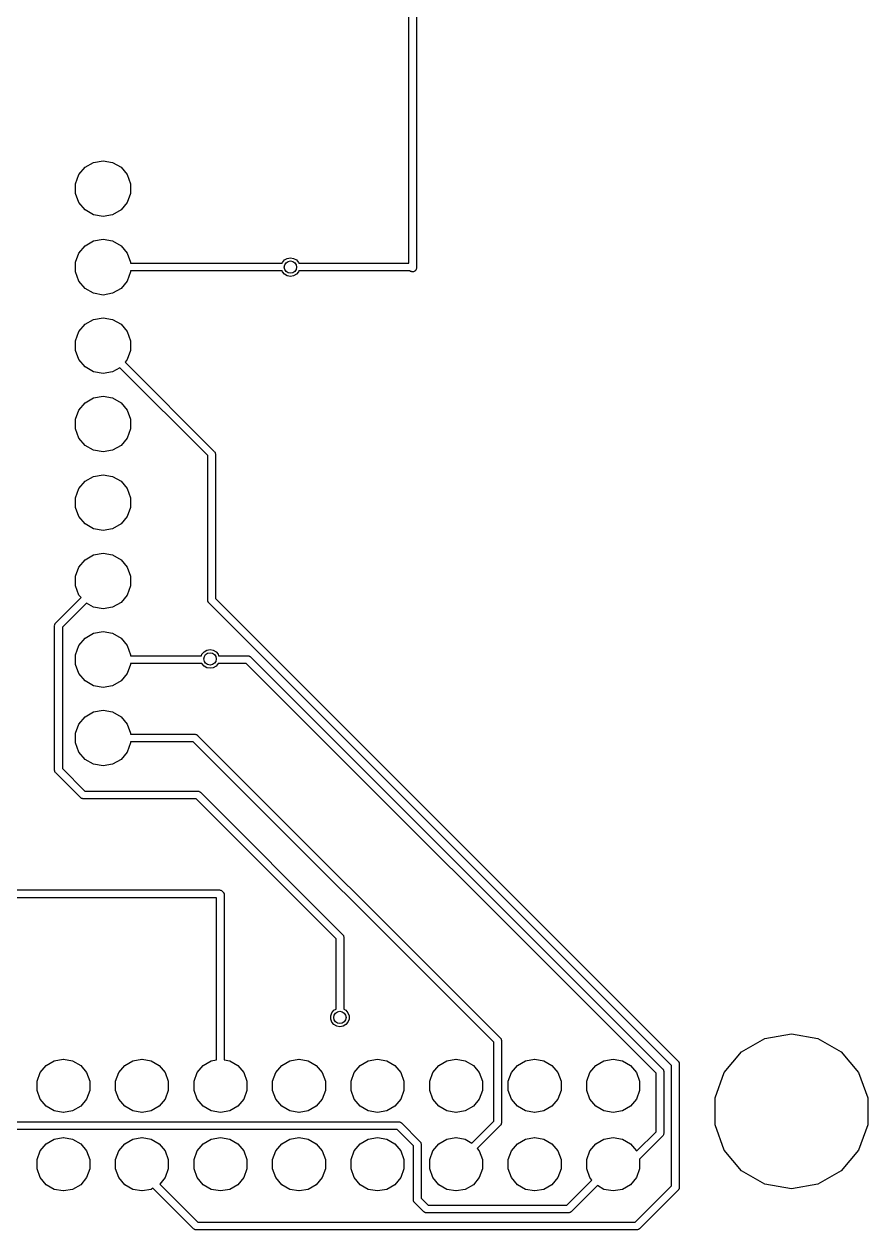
# Model space of a CAD drawing. Extents: x 100.5 to 163.2, y -130.7 to -67.2.
# Drawn here: x 135.88 to 163.16, y -128.94 to -89.93 of the extents above; entities that cross this region are included whole.
import ezdxf

# ---------------------------------------------------------------- set-up
doc = ezdxf.new("R2010")
doc.units = 0
doc.header["$MEASUREMENT"] = 0
doc.layers.add('BLACK', color=7, linetype='CONTINUOUS')

msp = doc.modelspace()

# ---------------------------------------------------------------- linework, layer by layer
at = {"layer": 'Black'}
for p, q in [((148.315, -97.665), (148.315, -88.695)), ((148.565, -88.6218), (148.565, -97.82)), ((137.849, -94.5579), (138.121, -94.401)), ((138.121, -94.401), (138.43, -94.3466)), ((138.43, -94.3466), (138.739, -94.401)), ((138.739, -94.401), (139.011, -94.5579)), ((137.54, -95.0931), (137.648, -94.7983)), ((137.648, -94.7983), (137.849, -94.5579)), ((139.011, -94.5579), (139.212, -94.7983)), ((139.212, -94.7983), (139.32, -95.0931)), ((137.54, -95.4069), (137.54, -95.0931)), ((139.32, -95.0931), (139.32, -95.4069)), ((137.648, -95.7017), (137.54, -95.4069)), ((139.32, -95.4069), (139.212, -95.7017)), ((137.849, -95.9421), (137.648, -95.7017)), ((138.121, -96.099), (137.849, -95.9421)), ((139.011, -95.9421), (138.739, -96.099)), ((139.212, -95.7017), (139.011, -95.9421)), ((138.43, -96.1534), (138.121, -96.099)), ((138.739, -96.099), (138.43, -96.1534)), ((137.648, -97.3383), (137.849, -97.0979)), ((137.849, -97.0979), (138.121, -96.941)), ((138.121, -96.941), (138.43, -96.8866)), ((138.43, -96.8866), (138.739, -96.941)), ((138.739, -96.941), (139.011, -97.0979)), ((139.011, -97.0979), (139.212, -97.3383)), ((137.54, -97.6331), (137.648, -97.3383)), ((139.212, -97.3383), (139.32, -97.6331)), ((144.296, -97.5593), (144.387, -97.507)), ((144.387, -97.507), (144.49, -97.4889)), ((144.49, -97.4889), (144.593, -97.507)), ((144.593, -97.507), (144.684, -97.5593)), ((137.54, -97.9469), (137.54, -97.6331)), ((139.32, -97.6331), (139.32, -97.665)), ((139.32, -97.665), (144.22, -97.665)), ((144.22, -97.915), (139.32, -97.915)), ((139.32, -97.915), (139.32, -97.9469)), ((144.22, -97.665), (144.229, -97.6394)), ((144.229, -97.9406), (144.22, -97.915)), ((144.229, -97.6394), (144.296, -97.5593)), ((144.684, -97.5593), (144.751, -97.6394)), ((144.751, -97.6394), (144.76, -97.665)), ((144.76, -97.915), (144.751, -97.9406)), ((144.76, -97.665), (148.315, -97.665)), ((148.361, -97.915), (144.76, -97.915)), ((148.365, -97.9178), (148.361, -97.915)), ((148.377, -97.9283), (148.365, -97.9178)), ((148.383, -97.9301), (148.377, -97.9283)), ((148.387, -97.9333), (148.383, -97.9301)), ((148.403, -97.9375), (148.387, -97.9333)), ((148.487, -97.9338), (148.472, -97.9407)), ((148.502, -97.9283), (148.487, -97.9338)), ((148.507, -97.9247), (148.502, -97.9283)), ((148.512, -97.9224), (148.507, -97.9247)), ((148.523, -97.9108), (148.512, -97.9224)), ((148.536, -97.9003), (148.523, -97.9108)), ((148.539, -97.8956), (148.536, -97.9003)), ((148.542, -97.8917), (148.539, -97.8956)), ((148.549, -97.8769), (148.542, -97.8917)), ((148.557, -97.8628), (148.549, -97.8769)), ((148.558, -97.8573), (148.557, -97.8628)), ((148.561, -97.8524), (148.558, -97.8573)), ((148.562, -97.8361), (148.561, -97.8524)), ((148.565, -97.82), (148.562, -97.8361)), ((137.648, -98.2417), (137.54, -97.9469)), ((137.849, -98.4821), (137.648, -98.2417)), ((139.212, -98.2417), (139.011, -98.4821)), ((139.32, -97.9469), (139.212, -98.2417)), ((144.296, -98.0207), (144.229, -97.9406)), ((144.387, -98.073), (144.296, -98.0207)), ((144.49, -98.0911), (144.387, -98.073)), ((144.593, -98.073), (144.49, -98.0911)), ((144.684, -98.0207), (144.593, -98.073)), ((144.751, -97.9406), (144.684, -98.0207)), ((148.418, -97.9431), (148.403, -97.9375)), ((148.424, -97.9431), (148.418, -97.9431)), ((148.429, -97.9445), (148.424, -97.9431)), ((148.445, -97.9431), (148.429, -97.9445)), ((148.462, -97.9431), (148.445, -97.9431)), ((148.467, -97.9412), (148.462, -97.9431)), ((148.472, -97.9407), (148.467, -97.9412)), ((138.121, -98.639), (137.849, -98.4821)), ((138.43, -98.6934), (138.121, -98.639)), ((138.739, -98.639), (138.43, -98.6934)), ((139.011, -98.4821), (138.739, -98.639)), ((137.849, -99.6379), (138.121, -99.481)), ((138.121, -99.481), (138.43, -99.4266)), ((138.43, -99.4266), (138.739, -99.481)), ((138.739, -99.481), (139.011, -99.6379)), ((137.54, -100.173), (137.648, -99.8783)), ((137.648, -99.8783), (137.849, -99.6379)), ((139.011, -99.6379), (139.212, -99.8783)), ((139.212, -99.8783), (139.32, -100.173)), ((137.54, -100.487), (137.54, -100.173)), ((139.32, -100.173), (139.32, -100.487)), ((137.648, -100.782), (137.54, -100.487)), ((139.32, -100.487), (139.212, -100.782)), ((137.849, -101.022), (137.648, -100.782)), ((138.121, -101.179), (137.849, -101.022)), ((138.969, -101.046), (138.739, -101.179)), ((141.815, -103.892), (138.969, -101.046)), ((139.212, -100.782), (139.142, -100.865)), ((139.142, -100.865), (142.028, -103.752)), ((138.43, -101.233), (138.121, -101.179)), ((138.739, -101.179), (138.43, -101.233)), ((137.648, -102.418), (137.849, -102.178)), ((137.849, -102.178), (138.121, -102.021)), ((138.121, -102.021), (138.43, -101.967)), ((138.43, -101.967), (138.739, -102.021)), ((138.739, -102.021), (139.011, -102.178)), ((139.011, -102.178), (139.212, -102.418)), ((137.54, -102.713), (137.648, -102.418)), ((139.212, -102.418), (139.32, -102.713)), ((137.54, -103.027), (137.54, -102.713)), ((139.32, -102.713), (139.32, -103.027)), ((137.648, -103.322), (137.54, -103.027)), ((137.849, -103.562), (137.648, -103.322)), ((139.212, -103.322), (139.011, -103.562)), ((139.32, -103.027), (139.212, -103.322)), ((138.121, -103.719), (137.849, -103.562)), ((138.43, -103.773), (138.121, -103.719)), ((138.739, -103.719), (138.43, -103.773)), ((139.011, -103.562), (138.739, -103.719)), ((142.028, -103.752), (142.032, -103.756)), ((142.032, -103.756), (142.036, -103.76)), ((142.036, -103.76), (142.044, -103.774)), ((142.044, -103.774), (142.053, -103.787)), ((141.815, -108.57), (141.815, -103.892)), ((142.053, -103.787), (142.055, -103.792)), ((142.055, -103.792), (142.057, -103.797)), ((142.057, -103.797), (142.06, -103.813)), ((142.06, -103.813), (142.065, -103.829)), ((142.065, -103.829), (142.064, -103.835)), ((142.064, -103.835), (142.065, -103.84)), ((142.065, -103.84), (142.065, -108.518)), ((137.849, -104.718), (138.121, -104.561)), ((138.121, -104.561), (138.43, -104.507)), ((138.43, -104.507), (138.739, -104.561)), ((138.739, -104.561), (139.011, -104.718)), ((137.648, -104.958), (137.849, -104.718)), ((139.011, -104.718), (139.212, -104.958)), ((137.54, -105.253), (137.648, -104.958)), ((137.54, -105.567), (137.54, -105.253)), ((139.212, -104.958), (139.32, -105.253)), ((139.32, -105.253), (139.32, -105.567)), ((137.648, -105.862), (137.54, -105.567)), ((139.32, -105.567), (139.212, -105.862)), ((137.849, -106.102), (137.648, -105.862)), ((138.121, -106.259), (137.849, -106.102)), ((139.011, -106.102), (138.739, -106.259)), ((139.212, -105.862), (139.011, -106.102)), ((138.43, -106.313), (138.121, -106.259)), ((138.739, -106.259), (138.43, -106.313)), ((137.648, -107.498), (137.849, -107.258)), ((137.849, -107.258), (138.121, -107.101)), ((138.121, -107.101), (138.43, -107.047)), ((138.43, -107.047), (138.739, -107.101)), ((138.739, -107.101), (139.011, -107.258)), ((139.011, -107.258), (139.212, -107.498)), ((137.54, -107.793), (137.648, -107.498)), ((139.212, -107.498), (139.32, -107.793)), ((137.54, -108.107), (137.54, -107.793)), ((139.32, -107.793), (139.32, -108.107)), ((137.648, -108.402), (137.54, -108.107)), ((137.718, -108.485), (137.648, -108.402)), ((139.212, -108.402), (139.011, -108.642)), ((139.32, -108.107), (139.212, -108.402)), ((136.902, -109.302), (137.718, -108.485)), ((137.891, -108.666), (137.115, -109.442)), ((138.121, -108.799), (137.891, -108.666)), ((138.43, -108.853), (138.121, -108.799)), ((138.739, -108.799), (138.43, -108.853)), ((139.011, -108.642), (138.739, -108.799)), ((141.816, -108.575), (141.815, -108.57)), ((141.815, -108.581), (141.816, -108.575)), ((141.82, -108.597), (141.815, -108.581)), ((141.823, -108.613), (141.82, -108.597)), ((141.825, -108.618), (141.823, -108.613)), ((141.827, -108.623), (141.825, -108.618)), ((141.836, -108.636), (141.827, -108.623)), ((141.844, -108.65), (141.836, -108.636)), ((141.848, -108.654), (141.844, -108.65)), ((141.852, -108.658), (141.848, -108.654)), ((156.815, -123.622), (141.852, -108.658)), ((142.065, -108.518), (157.028, -123.482)), ((136.865, -109.379), (136.87, -109.363)), ((136.866, -109.385), (136.865, -109.379)), ((136.865, -109.39), (136.866, -109.385)), ((136.865, -114.07), (136.865, -109.39)), ((136.87, -109.363), (136.873, -109.347)), ((136.873, -109.347), (136.875, -109.342)), ((136.875, -109.342), (136.877, -109.337)), ((136.877, -109.337), (136.886, -109.324)), ((136.886, -109.324), (136.894, -109.31)), ((136.894, -109.31), (136.898, -109.306)), ((136.898, -109.306), (136.902, -109.302)), ((137.115, -109.442), (137.115, -114.018)), ((138.121, -109.641), (138.43, -109.587)), ((138.43, -109.587), (138.739, -109.641)), ((137.648, -110.038), (137.849, -109.798)), ((137.849, -109.798), (138.121, -109.641)), ((138.739, -109.641), (139.011, -109.798)), ((139.011, -109.798), (139.212, -110.038)), ((137.54, -110.333), (137.648, -110.038)), ((137.54, -110.647), (137.54, -110.333)), ((139.212, -110.038), (139.32, -110.333)), ((139.32, -110.333), (139.32, -110.365)), ((139.32, -110.365), (141.613, -110.365)), ((141.613, -110.365), (141.629, -110.319)), ((141.629, -110.319), (141.696, -110.239)), ((141.696, -110.239), (141.787, -110.187)), ((141.787, -110.187), (141.89, -110.169)), ((141.89, -110.169), (141.993, -110.187)), ((141.993, -110.187), (142.084, -110.239)), ((142.084, -110.239), (142.151, -110.319)), ((142.151, -110.319), (142.167, -110.365)), ((142.167, -110.365), (143.11, -110.365)), ((143.11, -110.365), (143.115, -110.366)), ((143.115, -110.366), (143.121, -110.365)), ((143.121, -110.365), (143.137, -110.37)), ((143.137, -110.37), (143.153, -110.373)), ((143.153, -110.373), (143.158, -110.375)), ((143.158, -110.375), (143.163, -110.377)), ((143.163, -110.377), (143.176, -110.386)), ((143.176, -110.386), (143.19, -110.394)), ((143.19, -110.394), (143.194, -110.398)), ((143.194, -110.398), (143.198, -110.402)), ((143.198, -110.402), (156.528, -123.732)), ((137.648, -110.942), (137.54, -110.647)), ((139.32, -110.647), (139.212, -110.942)), ((141.627, -110.615), (139.32, -110.615)), ((139.32, -110.615), (139.32, -110.647)), ((141.629, -110.621), (141.627, -110.615)), ((141.696, -110.701), (141.629, -110.621)), ((141.787, -110.753), (141.696, -110.701)), ((141.89, -110.771), (141.787, -110.753)), ((141.993, -110.753), (141.89, -110.771)), ((142.084, -110.701), (141.993, -110.753)), ((142.151, -110.621), (142.084, -110.701)), ((142.153, -110.615), (142.151, -110.621)), ((143.058, -110.615), (142.153, -110.615)), ((156.315, -123.872), (143.058, -110.615)), ((137.849, -111.182), (137.648, -110.942)), ((138.121, -111.339), (137.849, -111.182)), ((139.011, -111.182), (138.739, -111.339)), ((139.212, -110.942), (139.011, -111.182)), ((138.43, -111.393), (138.121, -111.339)), ((138.739, -111.339), (138.43, -111.393)), ((137.648, -112.578), (137.849, -112.338)), ((137.849, -112.338), (138.121, -112.181)), ((138.121, -112.181), (138.43, -112.127)), ((138.43, -112.127), (138.739, -112.181)), ((138.739, -112.181), (139.011, -112.338)), ((139.011, -112.338), (139.212, -112.578)), ((137.54, -112.873), (137.648, -112.578)), ((139.212, -112.578), (139.32, -112.873)), ((137.54, -113.187), (137.54, -112.873)), ((139.32, -112.873), (139.32, -112.905)), ((139.32, -112.905), (141.4, -112.905)), ((141.4, -112.905), (141.405, -112.906)), ((141.405, -112.906), (141.411, -112.905)), ((141.411, -112.905), (141.427, -112.91)), ((141.427, -112.91), (141.443, -112.913)), ((141.443, -112.913), (141.448, -112.915)), ((141.448, -112.915), (141.453, -112.917)), ((141.453, -112.917), (141.466, -112.926)), ((141.466, -112.926), (141.48, -112.934)), ((141.48, -112.934), (141.484, -112.938)), ((141.484, -112.938), (141.488, -112.942)), ((141.488, -112.942), (151.278, -122.732)), ((137.648, -113.482), (137.54, -113.187)), ((137.849, -113.722), (137.648, -113.482)), ((139.212, -113.482), (139.011, -113.722)), ((139.32, -113.187), (139.212, -113.482)), ((141.348, -113.155), (139.32, -113.155)), ((139.32, -113.155), (139.32, -113.187)), ((151.065, -122.872), (141.348, -113.155)), ((138.121, -113.879), (137.849, -113.722)), ((138.43, -113.933), (138.121, -113.879)), ((138.739, -113.879), (138.43, -113.933)), ((139.011, -113.722), (138.739, -113.879)), ((136.866, -114.075), (136.865, -114.07)), ((136.865, -114.081), (136.866, -114.075)), ((136.87, -114.097), (136.865, -114.081)), ((136.873, -114.113), (136.87, -114.097)), ((136.875, -114.118), (136.873, -114.113)), ((136.877, -114.123), (136.875, -114.118)), ((136.886, -114.136), (136.877, -114.123)), ((136.894, -114.15), (136.886, -114.136)), ((136.898, -114.154), (136.894, -114.15)), ((136.902, -114.158), (136.898, -114.154)), ((137.702, -114.958), (136.902, -114.158)), ((137.115, -114.018), (137.842, -114.745)), ((137.706, -114.962), (137.702, -114.958)), ((137.71, -114.966), (137.706, -114.962)), ((137.724, -114.974), (137.71, -114.966)), ((137.737, -114.983), (137.724, -114.974)), ((137.742, -114.985), (137.737, -114.983)), ((137.747, -114.987), (137.742, -114.985)), ((137.763, -114.99), (137.747, -114.987)), ((137.779, -114.995), (137.763, -114.99)), ((137.785, -114.994), (137.779, -114.995)), ((137.79, -114.995), (137.785, -114.994)), ((141.438, -114.995), (137.79, -114.995)), ((137.842, -114.745), (141.49, -114.745)), ((145.965, -119.522), (141.438, -114.995)), ((141.49, -114.745), (141.495, -114.746)), ((141.495, -114.746), (141.501, -114.745)), ((141.501, -114.745), (141.517, -114.75)), ((141.517, -114.75), (141.533, -114.753)), ((141.533, -114.753), (141.538, -114.755)), ((141.538, -114.755), (141.543, -114.757)), ((141.543, -114.757), (141.556, -114.766)), ((141.556, -114.766), (141.57, -114.774)), ((141.57, -114.774), (141.574, -114.778)), ((141.574, -114.778), (141.578, -114.782)), ((141.578, -114.782), (146.178, -119.382)), ((142.102, -118.195), (134.69, -118.195)), ((134.742, -117.945), (142.19, -117.945)), ((142.102, -123.44), (142.102, -118.195)), ((142.19, -117.945), (142.195, -117.946)), ((142.195, -117.946), (142.201, -117.945)), ((142.201, -117.945), (142.217, -117.95)), ((142.217, -117.95), (142.233, -117.953)), ((142.233, -117.953), (142.238, -117.955)), ((142.238, -117.955), (142.243, -117.957)), ((142.243, -117.957), (142.256, -117.966)), ((142.256, -117.966), (142.27, -117.974)), ((142.27, -117.974), (142.274, -117.978)), ((142.274, -117.978), (142.278, -117.982)), ((142.278, -117.982), (142.316, -118.019)), ((142.316, -118.019), (142.319, -118.023)), ((142.319, -118.023), (142.323, -118.027)), ((142.323, -118.027), (142.331, -118.041)), ((142.331, -118.041), (142.341, -118.054)), ((142.341, -118.054), (142.342, -118.06)), ((142.342, -118.06), (142.345, -118.065)), ((142.345, -118.065), (142.348, -118.081)), ((142.348, -118.081), (142.352, -118.096)), ((142.352, -118.096), (142.351, -118.102)), ((142.351, -118.102), (142.352, -118.107)), ((142.352, -118.107), (142.352, -123.44)), ((146.178, -119.382), (146.182, -119.386)), ((146.182, -119.386), (146.186, -119.39)), ((146.186, -119.39), (146.194, -119.404)), ((145.965, -121.8), (145.965, -119.522)), ((146.194, -119.404), (146.203, -119.417)), ((146.203, -119.417), (146.205, -119.422)), ((146.205, -119.422), (146.207, -119.427)), ((146.207, -119.427), (146.21, -119.443)), ((146.21, -119.443), (146.215, -119.459)), ((146.215, -119.459), (146.214, -119.465)), ((146.214, -119.465), (146.215, -119.47)), ((146.215, -119.47), (146.215, -121.8)), ((145.793, -122.018), (145.829, -121.919)), ((145.793, -122.122), (145.793, -122.018)), ((145.829, -122.221), (145.793, -122.122)), ((145.829, -121.919), (145.896, -121.839)), ((145.896, -121.839), (145.965, -121.8)), ((146.215, -121.8), (146.284, -121.839)), ((146.284, -121.839), (146.351, -121.919)), ((146.351, -121.919), (146.387, -122.018)), ((146.387, -122.122), (146.351, -122.221)), ((146.387, -122.018), (146.387, -122.122)), ((145.896, -122.301), (145.829, -122.221)), ((145.987, -122.353), (145.896, -122.301)), ((146.09, -122.371), (145.987, -122.353)), ((146.193, -122.353), (146.09, -122.371)), ((146.284, -122.301), (146.193, -122.353)), ((146.351, -122.221), (146.284, -122.301)), ((151.065, -125.428), (151.065, -122.872)), ((151.278, -122.732), (151.282, -122.736)), ((151.282, -122.736), (151.286, -122.74)), ((151.286, -122.74), (151.294, -122.754)), ((151.294, -122.754), (151.303, -122.767)), ((151.303, -122.767), (151.305, -122.772)), ((151.305, -122.772), (151.307, -122.777)), ((151.307, -122.777), (151.31, -122.793)), ((151.31, -122.793), (151.315, -122.809)), ((151.315, -122.809), (151.314, -122.815)), ((151.314, -122.815), (151.315, -122.82)), ((151.315, -122.82), (151.315, -125.479)), ((159.08, -123.185), (159.835, -122.749)), ((159.835, -122.749), (160.693, -122.598)), ((160.693, -122.598), (161.551, -122.749)), ((161.551, -122.749), (162.306, -123.185)), ((158.52, -123.853), (159.08, -123.185)), ((162.306, -123.185), (162.866, -123.853)), ((136.396, -123.85), (136.589, -123.621)), ((136.589, -123.621), (136.849, -123.471)), ((136.849, -123.471), (137.144, -123.419)), ((137.144, -123.419), (137.151, -123.419)), ((137.151, -123.419), (137.446, -123.471)), ((137.446, -123.471), (137.706, -123.621)), ((137.706, -123.621), (137.898, -123.85)), ((138.936, -123.85), (139.129, -123.621)), ((139.129, -123.621), (139.389, -123.471)), ((139.389, -123.471), (139.684, -123.419)), ((139.684, -123.419), (139.691, -123.419)), ((139.691, -123.419), (139.986, -123.471)), ((139.986, -123.471), (140.246, -123.621)), ((140.246, -123.621), (140.438, -123.85)), ((141.476, -123.85), (141.669, -123.621)), ((141.669, -123.621), (141.929, -123.471)), ((141.929, -123.471), (142.102, -123.44)), ((142.352, -123.44), (142.526, -123.471)), ((142.526, -123.471), (142.786, -123.621)), ((142.786, -123.621), (142.978, -123.85)), ((144.016, -123.85), (144.209, -123.621)), ((144.209, -123.621), (144.469, -123.471)), ((144.469, -123.471), (144.764, -123.419)), ((144.764, -123.419), (144.771, -123.419)), ((144.771, -123.419), (145.066, -123.471)), ((145.066, -123.471), (145.326, -123.621)), ((145.326, -123.621), (145.518, -123.85)), ((146.556, -123.85), (146.749, -123.621)), ((146.749, -123.621), (147.009, -123.471)), ((147.009, -123.471), (147.304, -123.419)), ((147.304, -123.419), (147.311, -123.419)), ((147.311, -123.419), (147.606, -123.471)), ((147.606, -123.471), (147.866, -123.621)), ((147.866, -123.621), (148.058, -123.85)), ((149.096, -123.85), (149.289, -123.621)), ((149.289, -123.621), (149.549, -123.471)), ((149.549, -123.471), (149.844, -123.419)), ((149.844, -123.419), (149.851, -123.419)), ((149.851, -123.419), (150.146, -123.471)), ((150.146, -123.471), (150.406, -123.621)), ((150.406, -123.621), (150.598, -123.85)), ((151.636, -123.85), (151.829, -123.621)), ((151.829, -123.621), (152.089, -123.471)), ((152.089, -123.471), (152.384, -123.419)), ((152.384, -123.419), (152.391, -123.419)), ((152.391, -123.419), (152.686, -123.471)), ((152.686, -123.471), (152.946, -123.621)), ((152.946, -123.621), (153.138, -123.85)), ((154.176, -123.85), (154.369, -123.621)), ((154.369, -123.621), (154.629, -123.471)), ((154.629, -123.471), (154.924, -123.419)), ((154.924, -123.419), (154.931, -123.419)), ((154.931, -123.419), (155.226, -123.471)), ((155.226, -123.471), (155.486, -123.621)), ((155.486, -123.621), (155.678, -123.85)), ((156.815, -127.518), (156.815, -123.622)), ((157.028, -123.482), (157.032, -123.486)), ((157.032, -123.486), (157.036, -123.49)), ((157.036, -123.49), (157.044, -123.504)), ((157.044, -123.504), (157.053, -123.517)), ((157.053, -123.517), (157.055, -123.522)), ((157.055, -123.522), (157.057, -123.527)), ((157.057, -123.527), (157.06, -123.543)), ((157.06, -123.543), (157.065, -123.559)), ((157.065, -123.559), (157.064, -123.565)), ((157.064, -123.565), (157.065, -123.57)), ((157.065, -123.57), (157.065, -127.57)), ((136.294, -124.132), (136.396, -123.85)), ((137.898, -123.85), (138.001, -124.132)), ((138.834, -124.132), (138.936, -123.85)), ((140.438, -123.85), (140.541, -124.132)), ((141.374, -124.132), (141.476, -123.85)), ((142.978, -123.85), (143.081, -124.132)), ((143.914, -124.132), (144.016, -123.85)), ((145.518, -123.85), (145.621, -124.132)), ((146.454, -124.132), (146.556, -123.85)), ((148.058, -123.85), (148.161, -124.132)), ((148.994, -124.132), (149.096, -123.85)), ((150.598, -123.85), (150.701, -124.132)), ((151.534, -124.132), (151.636, -123.85)), ((153.138, -123.85), (153.241, -124.132)), ((154.074, -124.132), (154.176, -123.85)), ((155.678, -123.85), (155.781, -124.132)), ((156.315, -125.768), (156.315, -123.872)), ((156.528, -123.732), (156.532, -123.736)), ((156.532, -123.736), (156.536, -123.74)), ((156.536, -123.74), (156.544, -123.754)), ((156.544, -123.754), (156.553, -123.767)), ((156.553, -123.767), (156.555, -123.772)), ((156.555, -123.772), (156.557, -123.777)), ((156.557, -123.777), (156.56, -123.793)), ((156.56, -123.793), (156.565, -123.809)), ((156.565, -123.809), (156.564, -123.815)), ((156.564, -123.815), (156.565, -123.82)), ((156.565, -123.82), (156.565, -125.82)), ((158.222, -124.672), (158.52, -123.853)), ((162.866, -123.853), (163.165, -124.672)), ((136.294, -124.432), (136.294, -124.132)), ((136.396, -124.714), (136.294, -124.432)), ((138.001, -124.432), (137.898, -124.714)), ((138.001, -124.132), (138.001, -124.432)), ((138.834, -124.432), (138.834, -124.132)), ((138.936, -124.714), (138.834, -124.432)), ((140.541, -124.432), (140.438, -124.714)), ((140.541, -124.132), (140.541, -124.432)), ((141.374, -124.432), (141.374, -124.132)), ((141.476, -124.714), (141.374, -124.432)), ((143.081, -124.432), (142.978, -124.714)), ((143.081, -124.132), (143.081, -124.432)), ((143.914, -124.432), (143.914, -124.132)), ((144.016, -124.714), (143.914, -124.432)), ((145.621, -124.432), (145.518, -124.714)), ((145.621, -124.132), (145.621, -124.432)), ((146.454, -124.432), (146.454, -124.132)), ((146.556, -124.714), (146.454, -124.432)), ((148.161, -124.432), (148.058, -124.714)), ((148.161, -124.132), (148.161, -124.432)), ((148.994, -124.432), (148.994, -124.132)), ((149.096, -124.714), (148.994, -124.432)), ((150.701, -124.432), (150.598, -124.714)), ((150.701, -124.132), (150.701, -124.432)), ((151.534, -124.432), (151.534, -124.132)), ((151.636, -124.714), (151.534, -124.432)), ((153.241, -124.432), (153.138, -124.714)), ((153.241, -124.132), (153.241, -124.432)), ((154.074, -124.432), (154.074, -124.132)), ((154.176, -124.714), (154.074, -124.432)), ((155.781, -124.432), (155.678, -124.714)), ((155.781, -124.132), (155.781, -124.432)), ((136.589, -124.944), (136.396, -124.714)), ((137.898, -124.714), (137.706, -124.944)), ((139.129, -124.944), (138.936, -124.714)), ((140.438, -124.714), (140.246, -124.944)), ((141.669, -124.944), (141.476, -124.714)), ((142.978, -124.714), (142.786, -124.944)), ((144.209, -124.944), (144.016, -124.714)), ((145.518, -124.714), (145.326, -124.944)), ((146.749, -124.944), (146.556, -124.714)), ((148.058, -124.714), (147.866, -124.944)), ((149.289, -124.944), (149.096, -124.714)), ((150.598, -124.714), (150.406, -124.944)), ((151.829, -124.944), (151.636, -124.714)), ((153.138, -124.714), (152.946, -124.944)), ((154.369, -124.944), (154.176, -124.714)), ((155.678, -124.714), (155.486, -124.944)), ((158.222, -125.543), (158.222, -124.672)), ((163.165, -124.672), (163.165, -125.543)), ((136.849, -125.094), (136.589, -124.944)), ((137.144, -125.146), (136.849, -125.094)), ((137.151, -125.146), (137.144, -125.146)), ((137.446, -125.094), (137.151, -125.146)), ((137.706, -124.944), (137.446, -125.094)), ((139.389, -125.094), (139.129, -124.944)), ((139.684, -125.146), (139.389, -125.094)), ((139.691, -125.146), (139.684, -125.146)), ((139.986, -125.094), (139.691, -125.146)), ((140.246, -124.944), (139.986, -125.094)), ((141.929, -125.094), (141.669, -124.944)), ((142.224, -125.146), (141.929, -125.094)), ((142.231, -125.146), (142.224, -125.146)), ((142.526, -125.094), (142.231, -125.146)), ((142.786, -124.944), (142.526, -125.094)), ((144.469, -125.094), (144.209, -124.944)), ((144.764, -125.146), (144.469, -125.094)), ((144.771, -125.146), (144.764, -125.146)), ((145.066, -125.094), (144.771, -125.146)), ((145.326, -124.944), (145.066, -125.094)), ((147.009, -125.094), (146.749, -124.944)), ((147.304, -125.146), (147.009, -125.094)), ((147.311, -125.146), (147.304, -125.146)), ((147.606, -125.094), (147.311, -125.146)), ((147.866, -124.944), (147.606, -125.094)), ((149.549, -125.094), (149.289, -124.944)), ((149.844, -125.146), (149.549, -125.094)), ((149.851, -125.146), (149.844, -125.146)), ((150.146, -125.094), (149.851, -125.146)), ((150.406, -124.944), (150.146, -125.094)), ((152.089, -125.094), (151.829, -124.944)), ((152.384, -125.146), (152.089, -125.094)), ((152.391, -125.146), (152.384, -125.146)), ((152.686, -125.094), (152.391, -125.146)), ((152.946, -124.944), (152.686, -125.094)), ((154.629, -125.094), (154.369, -124.944)), ((154.924, -125.146), (154.629, -125.094)), ((154.931, -125.146), (154.924, -125.146)), ((155.226, -125.094), (154.931, -125.146)), ((155.486, -124.944), (155.226, -125.094)), ((133.942, -125.445), (147.99, -125.445)), ((147.99, -125.445), (147.995, -125.446)), ((147.995, -125.446), (148.001, -125.445)), ((148.001, -125.445), (148.017, -125.45)), ((148.017, -125.45), (148.033, -125.453)), ((148.033, -125.453), (148.038, -125.455)), ((148.038, -125.455), (148.043, -125.457)), ((148.043, -125.457), (148.056, -125.466)), ((148.056, -125.466), (148.07, -125.474)), ((148.07, -125.474), (148.074, -125.478)), ((148.074, -125.478), (148.078, -125.482)), ((148.078, -125.482), (148.678, -126.082)), ((150.359, -126.134), (151.065, -125.428)), ((151.278, -125.568), (150.533, -126.313)), ((151.282, -125.563), (151.278, -125.568)), ((151.286, -125.56), (151.282, -125.563)), ((151.294, -125.546), (151.286, -125.56)), ((151.303, -125.532), (151.294, -125.546)), ((151.305, -125.527), (151.303, -125.532)), ((151.307, -125.522), (151.305, -125.527)), ((151.31, -125.506), (151.307, -125.522)), ((151.315, -125.49), (151.31, -125.506)), ((151.315, -125.479), (151.314, -125.485)), ((151.314, -125.485), (151.315, -125.49)), ((158.52, -126.362), (158.222, -125.543)), ((163.165, -125.543), (162.866, -126.362)), ((147.938, -125.695), (133.89, -125.695)), ((136.589, -126.161), (136.849, -126.011)), ((136.849, -126.011), (137.144, -125.959)), ((137.144, -125.959), (137.151, -125.959)), ((137.151, -125.959), (137.446, -126.011)), ((137.446, -126.011), (137.706, -126.161)), ((139.129, -126.161), (139.389, -126.011)), ((139.389, -126.011), (139.684, -125.959)), ((139.684, -125.959), (139.691, -125.959)), ((139.691, -125.959), (139.986, -126.011)), ((139.986, -126.011), (140.246, -126.161)), ((141.669, -126.161), (141.929, -126.011)), ((141.929, -126.011), (142.224, -125.959)), ((142.224, -125.959), (142.231, -125.959)), ((142.231, -125.959), (142.526, -126.011)), ((142.526, -126.011), (142.786, -126.161)), ((144.209, -126.161), (144.469, -126.011)), ((144.469, -126.011), (144.764, -125.959)), ((144.764, -125.959), (144.771, -125.959)), ((144.771, -125.959), (145.066, -126.011)), ((145.066, -126.011), (145.326, -126.161)), ((146.749, -126.161), (147.009, -126.011)), ((147.009, -126.011), (147.304, -125.959)), ((147.304, -125.959), (147.311, -125.959)), ((147.311, -125.959), (147.606, -126.011)), ((147.606, -126.011), (147.866, -126.161)), ((148.465, -126.222), (147.938, -125.695)), ((149.289, -126.161), (149.549, -126.011)), ((149.549, -126.011), (149.844, -125.959)), ((149.844, -125.959), (149.851, -125.959)), ((149.851, -125.959), (150.146, -126.011)), ((150.146, -126.011), (150.359, -126.134)), ((151.829, -126.161), (152.089, -126.011)), ((152.089, -126.011), (152.384, -125.959)), ((152.384, -125.959), (152.391, -125.959)), ((152.391, -125.959), (152.686, -126.011)), ((152.686, -126.011), (152.946, -126.161)), ((154.369, -126.161), (154.629, -126.011)), ((154.629, -126.011), (154.924, -125.959)), ((154.924, -125.959), (154.931, -125.959)), ((154.931, -125.959), (155.226, -126.011)), ((155.226, -126.011), (155.486, -126.161)), ((155.682, -126.401), (156.315, -125.768)), ((156.528, -125.908), (155.777, -126.66)), ((156.532, -125.904), (156.528, -125.908)), ((156.536, -125.9), (156.532, -125.904)), ((156.544, -125.886), (156.536, -125.9)), ((156.553, -125.873), (156.544, -125.886)), ((156.555, -125.868), (156.553, -125.873)), ((156.557, -125.863), (156.555, -125.868)), ((156.56, -125.847), (156.557, -125.863)), ((156.565, -125.831), (156.56, -125.847)), ((156.565, -125.82), (156.564, -125.825)), ((156.564, -125.825), (156.565, -125.831)), ((136.294, -126.672), (136.396, -126.39)), ((136.396, -126.39), (136.589, -126.161)), ((137.706, -126.161), (137.898, -126.39)), ((137.898, -126.39), (138.001, -126.672)), ((138.834, -126.672), (138.936, -126.39)), ((138.936, -126.39), (139.129, -126.161)), ((140.246, -126.161), (140.438, -126.39)), ((140.438, -126.39), (140.541, -126.672)), ((141.374, -126.672), (141.476, -126.39)), ((141.476, -126.39), (141.669, -126.161)), ((142.786, -126.161), (142.978, -126.39)), ((142.978, -126.39), (143.081, -126.672)), ((143.914, -126.672), (144.016, -126.39)), ((144.016, -126.39), (144.209, -126.161)), ((145.326, -126.161), (145.518, -126.39)), ((145.518, -126.39), (145.621, -126.672)), ((146.454, -126.672), (146.556, -126.39)), ((146.556, -126.39), (146.749, -126.161)), ((147.866, -126.161), (148.058, -126.39)), ((148.058, -126.39), (148.161, -126.672)), ((148.465, -127.97), (148.465, -126.222)), ((148.678, -126.082), (148.682, -126.086)), ((148.682, -126.086), (148.686, -126.09)), ((148.686, -126.09), (148.694, -126.104)), ((148.694, -126.104), (148.703, -126.117)), ((148.703, -126.117), (148.705, -126.122)), ((148.705, -126.122), (148.707, -126.127)), ((148.707, -126.127), (148.71, -126.143)), ((148.71, -126.143), (148.715, -126.159)), ((148.715, -126.159), (148.714, -126.165)), ((148.714, -126.165), (148.715, -126.17)), ((148.715, -126.17), (148.715, -127.918)), ((148.994, -126.672), (149.096, -126.39)), ((149.096, -126.39), (149.289, -126.161)), ((150.533, -126.313), (150.598, -126.39)), ((150.598, -126.39), (150.701, -126.672)), ((151.534, -126.672), (151.636, -126.39)), ((151.636, -126.39), (151.829, -126.161)), ((152.946, -126.161), (153.138, -126.39)), ((153.138, -126.39), (153.241, -126.672)), ((154.074, -126.672), (154.176, -126.39)), ((154.176, -126.39), (154.369, -126.161)), ((155.486, -126.161), (155.678, -126.39)), ((155.678, -126.39), (155.682, -126.401)), ((159.08, -127.03), (158.52, -126.362)), ((162.866, -126.362), (162.306, -127.03)), ((136.294, -126.972), (136.294, -126.672)), ((138.001, -126.672), (138.001, -126.972)), ((138.834, -126.972), (138.834, -126.672)), ((140.541, -126.672), (140.541, -126.972)), ((141.374, -126.972), (141.374, -126.672)), ((143.081, -126.672), (143.081, -126.972)), ((143.914, -126.972), (143.914, -126.672)), ((145.621, -126.672), (145.621, -126.972)), ((146.454, -126.972), (146.454, -126.672)), ((148.161, -126.672), (148.161, -126.972)), ((148.994, -126.972), (148.994, -126.672)), ((150.701, -126.672), (150.701, -126.972)), ((151.534, -126.972), (151.534, -126.672)), ((153.241, -126.672), (153.241, -126.972)), ((154.074, -126.972), (154.074, -126.672)), ((155.777, -126.66), (155.781, -126.672)), ((155.781, -126.672), (155.781, -126.972)), ((136.396, -127.254), (136.294, -126.972)), ((138.001, -126.972), (137.898, -127.254)), ((138.936, -127.254), (138.834, -126.972)), ((140.541, -126.972), (140.438, -127.254)), ((141.476, -127.254), (141.374, -126.972)), ((143.081, -126.972), (142.978, -127.254)), ((144.016, -127.254), (143.914, -126.972)), ((145.621, -126.972), (145.518, -127.254)), ((146.556, -127.254), (146.454, -126.972)), ((148.161, -126.972), (148.058, -127.254)), ((149.096, -127.254), (148.994, -126.972)), ((150.701, -126.972), (150.598, -127.254)), ((151.636, -127.254), (151.534, -126.972)), ((153.241, -126.972), (153.138, -127.254)), ((154.176, -127.254), (154.074, -126.972)), ((155.781, -126.972), (155.678, -127.254)), ((159.835, -127.466), (159.08, -127.03)), ((162.306, -127.03), (161.551, -127.466)), ((136.589, -127.484), (136.396, -127.254)), ((136.849, -127.634), (136.589, -127.484)), ((137.706, -127.484), (137.446, -127.634)), ((137.898, -127.254), (137.706, -127.484)), ((139.129, -127.484), (138.936, -127.254)), ((139.389, -127.634), (139.129, -127.484)), ((140.438, -127.254), (140.262, -127.465)), ((140.262, -127.465), (141.492, -128.695)), ((141.669, -127.484), (141.476, -127.254)), ((141.929, -127.634), (141.669, -127.484)), ((142.786, -127.484), (142.526, -127.634)), ((142.978, -127.254), (142.786, -127.484)), ((144.209, -127.484), (144.016, -127.254)), ((144.469, -127.634), (144.209, -127.484)), ((145.326, -127.484), (145.066, -127.634)), ((145.518, -127.254), (145.326, -127.484)), ((146.749, -127.484), (146.556, -127.254)), ((147.009, -127.634), (146.749, -127.484)), ((147.866, -127.484), (147.606, -127.634)), ((148.058, -127.254), (147.866, -127.484)), ((149.289, -127.484), (149.096, -127.254)), ((149.549, -127.634), (149.289, -127.484)), ((150.406, -127.484), (150.146, -127.634)), ((150.598, -127.254), (150.406, -127.484)), ((151.829, -127.484), (151.636, -127.254)), ((152.089, -127.634), (151.829, -127.484)), ((152.946, -127.484), (152.686, -127.634)), ((153.138, -127.254), (152.946, -127.484)), ((153.428, -128.145), (154.241, -127.332)), ((154.416, -127.511), (153.568, -128.358)), ((154.241, -127.332), (154.176, -127.254)), ((154.629, -127.634), (154.416, -127.511)), ((155.486, -127.484), (155.226, -127.634)), ((155.678, -127.254), (155.486, -127.484)), ((155.638, -128.695), (156.815, -127.518)), ((157.065, -127.581), (157.06, -127.597)), ((157.065, -127.57), (157.064, -127.575)), ((157.064, -127.575), (157.065, -127.581)), ((160.693, -127.617), (159.835, -127.466)), ((161.551, -127.466), (160.693, -127.617)), ((137.144, -127.686), (136.849, -127.634)), ((137.151, -127.686), (137.144, -127.686)), ((137.446, -127.634), (137.151, -127.686)), ((139.684, -127.686), (139.389, -127.634)), ((139.691, -127.686), (139.684, -127.686)), ((139.986, -127.634), (139.691, -127.686)), ((140.044, -127.6), (139.986, -127.634)), ((141.352, -128.908), (140.044, -127.6)), ((142.224, -127.686), (141.929, -127.634)), ((142.231, -127.686), (142.224, -127.686)), ((142.526, -127.634), (142.231, -127.686)), ((144.764, -127.686), (144.469, -127.634)), ((144.771, -127.686), (144.764, -127.686)), ((145.066, -127.634), (144.771, -127.686)), ((147.304, -127.686), (147.009, -127.634)), ((147.311, -127.686), (147.304, -127.686)), ((147.606, -127.634), (147.311, -127.686)), ((148.466, -127.975), (148.465, -127.97)), ((148.465, -127.981), (148.466, -127.975)), ((148.715, -127.918), (148.942, -128.145)), ((149.844, -127.686), (149.549, -127.634)), ((149.851, -127.686), (149.844, -127.686)), ((150.146, -127.634), (149.851, -127.686)), ((152.384, -127.686), (152.089, -127.634)), ((152.391, -127.686), (152.384, -127.686)), ((152.686, -127.634), (152.391, -127.686)), ((154.924, -127.686), (154.629, -127.634)), ((154.931, -127.686), (154.924, -127.686)), ((155.226, -127.634), (154.931, -127.686)), ((157.028, -127.658), (155.778, -128.908)), ((157.032, -127.654), (157.028, -127.658)), ((157.036, -127.65), (157.032, -127.654)), ((157.044, -127.636), (157.036, -127.65)), ((157.053, -127.623), (157.044, -127.636)), ((157.055, -127.618), (157.053, -127.623)), ((157.057, -127.613), (157.055, -127.618)), ((157.06, -127.597), (157.057, -127.613)), ((148.47, -127.997), (148.465, -127.981)), ((148.473, -128.013), (148.47, -127.997)), ((148.475, -128.018), (148.473, -128.013)), ((148.477, -128.023), (148.475, -128.018)), ((148.486, -128.036), (148.477, -128.023)), ((148.494, -128.05), (148.486, -128.036)), ((148.498, -128.054), (148.494, -128.05)), ((148.502, -128.058), (148.498, -128.054)), ((148.802, -128.358), (148.502, -128.058)), ((148.806, -128.362), (148.802, -128.358)), ((148.81, -128.366), (148.806, -128.362)), ((148.824, -128.374), (148.81, -128.366)), ((148.942, -128.145), (153.428, -128.145)), ((153.56, -128.366), (153.546, -128.374)), ((153.563, -128.362), (153.56, -128.366)), ((153.568, -128.358), (153.563, -128.362)), ((141.492, -128.695), (155.638, -128.695)), ((148.837, -128.383), (148.824, -128.374)), ((148.842, -128.385), (148.837, -128.383)), ((148.847, -128.387), (148.842, -128.385)), ((148.863, -128.39), (148.847, -128.387)), ((148.879, -128.395), (148.863, -128.39)), ((148.885, -128.394), (148.879, -128.395)), ((148.89, -128.395), (148.885, -128.394)), ((153.48, -128.395), (148.89, -128.395)), ((153.485, -128.394), (153.48, -128.395)), ((153.49, -128.395), (153.485, -128.394)), ((153.506, -128.39), (153.49, -128.395)), ((153.522, -128.387), (153.506, -128.39)), ((153.527, -128.385), (153.522, -128.387)), ((153.532, -128.383), (153.527, -128.385)), ((153.546, -128.374), (153.532, -128.383)), ((141.356, -128.912), (141.352, -128.908)), ((141.36, -128.916), (141.356, -128.912)), ((141.374, -128.924), (141.36, -128.916)), ((141.387, -128.933), (141.374, -128.924)), ((141.392, -128.935), (141.387, -128.933)), ((141.397, -128.937), (141.392, -128.935)), ((141.413, -128.94), (141.397, -128.937)), ((141.429, -128.945), (141.413, -128.94)), ((141.435, -128.944), (141.429, -128.945)), ((141.44, -128.945), (141.435, -128.944)), ((155.69, -128.945), (141.44, -128.945)), ((155.695, -128.944), (155.69, -128.945)), ((155.701, -128.945), (155.695, -128.944)), ((155.717, -128.94), (155.701, -128.945)), ((155.733, -128.937), (155.717, -128.94)), ((155.738, -128.935), (155.733, -128.937)), ((155.743, -128.933), (155.738, -128.935)), ((155.756, -128.924), (155.743, -128.933)), ((155.77, -128.916), (155.756, -128.924)), ((155.774, -128.912), (155.77, -128.916)), ((155.778, -128.908), (155.774, -128.912))]:
    msp.add_line(p, q, dxfattribs=at)
for centre in [(144.49, -97.79), (141.89, -110.47), (146.09, -122.07)]:
    msp.add_circle(centre, 0.2, dxfattribs=at)

doc.saveas('drawing.dxf')
